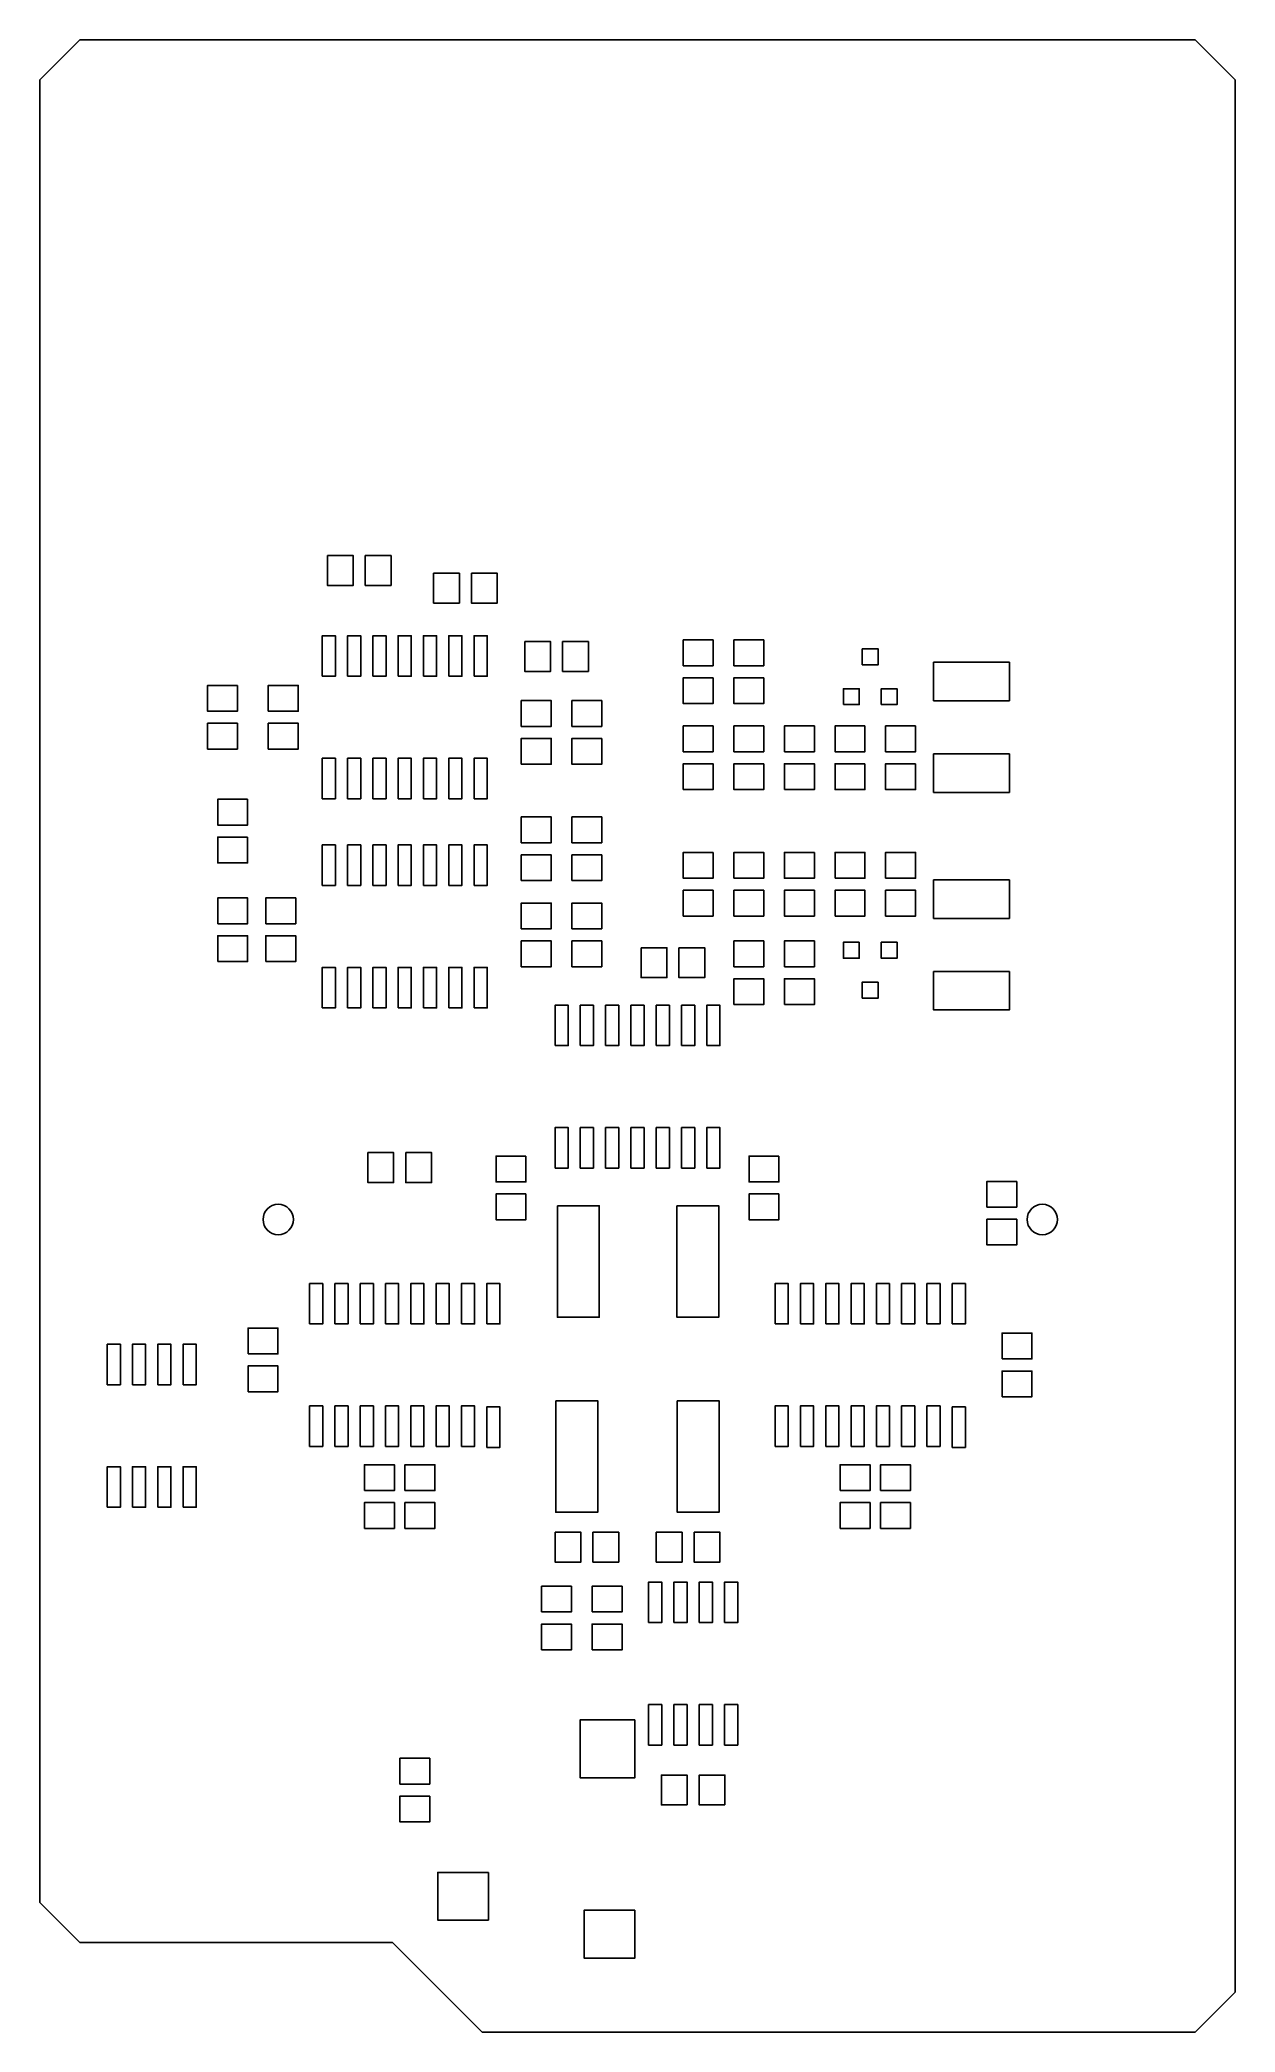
# Model space of a CAD drawing. Extents: x 48.2 to 108.2, y 157.2 to 257.2.
import ezdxf

# ---------------------------------------------------------------- set-up
doc = ezdxf.new("R2010")
doc.units = 0
doc.layers.add('Layer_1', color=7, linetype='CONTINUOUS')

msp = doc.modelspace()

# ---------------------------------------------------------------- linework, layer by layer
at = {"layer": 'Layer_1', "color": 7}
for points in [[(48.215963, 255.232619), (50.214941, 257.231597)], [(50.214941, 257.231597), (106.214259, 257.231597)], [(106.214259, 257.231597), (108.215776, 255.232619)], [(48.215963, 163.731761), (48.215963, 255.232619)], [(108.215776, 255.232619), (108.215776, 159.233426)], [(108.215776, 249.233146), (108.215776, 248.130787)], [(108.215776, 248.130787), (108.215776, 247.630407)], [(62.648227, 231.349026), (63.943626, 231.349026), (63.943626, 229.847887), (62.648227, 229.847887), (62.648227, 231.349026)], [(64.548145, 231.349026), (65.843544, 231.349026), (65.843544, 229.847887), (64.548145, 229.847887), (64.548145, 231.349026)], [(67.982221, 230.460027), (69.27762, 230.460027), (69.27762, 228.958888), (67.982221, 228.958888), (67.982221, 230.460027)], [(69.882139, 230.460027), (71.177538, 230.460027), (71.177538, 228.958888), (69.882139, 228.958888), (69.882139, 230.460027)], [(62.391687, 225.288592), (62.391687, 227.32059), (63.052087, 227.32059), (63.052087, 225.288592), (62.391687, 225.288592)], [(63.661686, 225.288592), (63.661686, 227.32059), (64.322085, 227.32059), (64.322085, 225.288592), (63.661686, 225.288592)], [(64.931685, 225.288592), (64.931685, 227.32059), (65.592084, 227.32059), (65.592084, 225.288592), (64.931685, 225.288592)], [(66.201683, 225.288592), (66.201683, 227.32059), (66.862082, 227.32059), (66.862082, 225.288592), (66.201683, 225.288592)], [(67.471682, 225.288592), (67.471682, 227.32059), (68.132081, 227.32059), (68.132081, 225.288592), (67.471682, 225.288592)], [(68.74168, 225.288592), (68.74168, 227.32059), (69.40208, 227.32059), (69.40208, 225.288592), (68.74168, 225.288592)], [(70.011679, 225.288592), (70.011679, 227.32059), (70.672078, 227.32059), (70.672078, 225.288592), (70.011679, 225.288592)], [(72.554216, 227.03103), (73.849615, 227.03103), (73.849615, 225.529892), (72.554216, 225.529892), (72.554216, 227.03103)], [(74.454134, 227.03103), (75.749533, 227.03103), (75.749533, 225.529892), (74.454134, 225.529892), (74.454134, 227.03103)], [(82.013166, 227.11485), (82.013166, 225.819452), (80.512027, 225.819452), (80.512027, 227.11485), (82.013166, 227.11485)], [(84.553163, 227.11485), (84.553163, 225.819452), (83.052024, 225.819452), (83.052024, 227.11485), (84.553163, 227.11485)], [(89.498537, 225.862632), (89.498537, 226.662731), (90.298636, 226.662731), (90.298636, 225.862632), (89.498537, 225.862632)], [(82.013166, 225.214932), (82.013166, 223.919534), (80.512027, 223.919534), (80.512027, 225.214932), (82.013166, 225.214932)], [(84.553163, 225.214932), (84.553163, 223.919534), (83.052024, 223.919534), (83.052024, 225.214932), (84.553163, 225.214932)], [(93.074853, 224.059234), (93.074853, 225.989631), (96.884849, 225.989631), (96.884849, 224.059234), (93.074853, 224.059234)], [(58.137192, 224.828853), (58.137192, 223.533454), (56.636054, 223.533454), (56.636054, 224.828853), (58.137192, 224.828853)], [(59.68405, 223.533454), (59.68405, 224.828853), (61.185189, 224.828853), (61.185189, 223.533454), (59.68405, 223.533454)], [(72.384036, 222.771455), (72.384036, 224.066854), (73.885175, 224.066854), (73.885175, 222.771455), (72.384036, 222.771455)], [(76.425172, 224.066854), (76.425172, 222.771455), (74.924033, 222.771455), (74.924033, 224.066854), (76.425172, 224.066854)], [(88.548578, 223.863654), (88.548578, 224.663753), (89.348677, 224.663753), (89.348677, 223.863654), (88.548578, 223.863654)], [(90.448496, 223.863654), (90.448496, 224.663753), (91.248595, 224.663753), (91.248595, 223.863654), (90.448496, 223.863654)], [(58.137192, 222.928935), (58.137192, 221.633536), (56.636054, 221.633536), (56.636054, 222.928935), (58.137192, 222.928935)], [(59.68405, 221.633536), (59.68405, 222.928935), (61.185189, 222.928935), (61.185189, 221.633536), (59.68405, 221.633536)], [(72.384036, 220.871537), (72.384036, 222.166936), (73.885175, 222.166936), (73.885175, 220.871537), (72.384036, 220.871537)], [(76.425172, 222.166936), (76.425172, 220.871537), (74.924033, 220.871537), (74.924033, 222.166936), (76.425172, 222.166936)], [(80.512027, 221.501456), (80.512027, 222.796855), (82.013166, 222.796855), (82.013166, 221.501456), (80.512027, 221.501456)], [(84.553163, 222.796855), (84.553163, 221.501456), (83.052024, 221.501456), (83.052024, 222.796855), (84.553163, 222.796855)], [(85.592022, 221.501456), (85.592022, 222.796855), (87.09316, 222.796855), (87.09316, 221.501456), (85.592022, 221.501456)], [(89.633157, 222.796855), (89.633157, 221.501456), (88.132019, 221.501456), (88.132019, 222.796855), (89.633157, 222.796855)], [(92.173154, 222.796855), (92.173154, 221.501456), (90.672016, 221.501456), (90.672016, 222.796855), (92.173154, 222.796855)], [(62.391687, 219.141799), (62.391687, 221.173797), (63.052087, 221.173797), (63.052087, 219.141799), (62.391687, 219.141799)], [(63.661686, 219.141799), (63.661686, 221.173797), (64.322085, 221.173797), (64.322085, 219.141799), (63.661686, 219.141799)], [(64.931685, 219.141799), (64.931685, 221.173797), (65.592084, 221.173797), (65.592084, 219.141799), (64.931685, 219.141799)], [(66.201683, 219.141799), (66.201683, 221.173797), (66.862082, 221.173797), (66.862082, 219.141799), (66.201683, 219.141799)], [(67.471682, 219.141799), (67.471682, 221.173797), (68.132081, 221.173797), (68.132081, 219.141799), (67.471682, 219.141799)], [(68.74168, 219.141799), (68.74168, 221.173797), (69.40208, 221.173797), (69.40208, 219.141799), (68.74168, 219.141799)], [(70.011679, 219.141799), (70.011679, 221.173797), (70.672078, 221.173797), (70.672078, 219.141799), (70.011679, 219.141799)], [(93.074853, 219.459299), (93.074853, 221.389697), (96.884849, 221.389697), (96.884849, 219.459299), (93.074853, 219.459299)], [(80.512027, 219.601539), (80.512027, 220.896937), (82.013166, 220.896937), (82.013166, 219.601539), (80.512027, 219.601539)], [(84.553163, 220.896937), (84.553163, 219.601539), (83.052024, 219.601539), (83.052024, 220.896937), (84.553163, 220.896937)], [(85.592022, 219.601539), (85.592022, 220.896937), (87.09316, 220.896937), (87.09316, 219.601539), (85.592022, 219.601539)], [(89.633157, 220.896937), (89.633157, 219.601539), (88.132019, 219.601539), (88.132019, 220.896937), (89.633157, 220.896937)], [(92.173154, 220.896937), (92.173154, 219.601539), (90.672016, 219.601539), (90.672016, 220.896937), (92.173154, 220.896937)], [(58.645192, 219.113859), (58.645192, 217.818461), (57.144053, 217.818461), (57.144053, 219.113859), (58.645192, 219.113859)], [(72.384036, 216.929462), (72.384036, 218.22486), (73.885175, 218.22486), (73.885175, 216.929462), (72.384036, 216.929462)], [(74.924033, 216.929462), (74.924033, 218.22486), (76.425172, 218.22486), (76.425172, 216.929462), (74.924033, 216.929462)], [(58.645192, 217.213941), (58.645192, 215.918543), (57.144053, 215.918543), (57.144053, 217.213941), (58.645192, 217.213941)], [(62.391687, 214.790784), (62.391687, 216.822782), (63.052087, 216.822782), (63.052087, 214.790784), (62.391687, 214.790784)], [(63.661686, 214.790784), (63.661686, 216.822782), (64.322085, 216.822782), (64.322085, 214.790784), (63.661686, 214.790784)], [(64.931685, 214.790784), (64.931685, 216.822782), (65.592084, 216.822782), (65.592084, 214.790784), (64.931685, 214.790784)], [(66.201683, 214.790784), (66.201683, 216.822782), (66.862082, 216.822782), (66.862082, 214.790784), (66.201683, 214.790784)], [(67.471682, 214.790784), (67.471682, 216.822782), (68.132081, 216.822782), (68.132081, 214.790784), (67.471682, 214.790784)], [(68.74168, 214.790784), (68.74168, 216.822782), (69.40208, 216.822782), (69.40208, 214.790784), (68.74168, 214.790784)], [(70.011679, 214.790784), (70.011679, 216.822782), (70.672078, 216.822782), (70.672078, 214.790784), (70.011679, 214.790784)], [(72.384036, 215.029544), (72.384036, 216.324942), (73.885175, 216.324942), (73.885175, 215.029544), (72.384036, 215.029544)], [(74.924033, 215.029544), (74.924033, 216.324942), (76.425172, 216.324942), (76.425172, 215.029544), (74.924033, 215.029544)], [(82.013166, 216.446862), (82.013166, 215.151464), (80.512027, 215.151464), (80.512027, 216.446862), (82.013166, 216.446862)], [(83.052024, 215.151464), (83.052024, 216.446862), (84.553163, 216.446862), (84.553163, 215.151464), (83.052024, 215.151464)], [(87.09316, 216.446862), (87.09316, 215.151464), (85.592022, 215.151464), (85.592022, 216.446862), (87.09316, 216.446862)], [(88.132019, 215.151464), (88.132019, 216.446862), (89.633157, 216.446862), (89.633157, 215.151464), (88.132019, 215.151464)], [(90.672016, 215.151464), (90.672016, 216.446862), (92.173154, 216.446862), (92.173154, 215.151464), (90.672016, 215.151464)], [(96.884849, 215.067644), (96.884849, 213.137246), (93.074853, 213.137246), (93.074853, 215.067644), (96.884849, 215.067644)], [(57.144053, 212.865466), (57.144053, 214.160865), (58.645192, 214.160865), (58.645192, 212.865466), (57.144053, 212.865466)], [(59.557051, 212.865466), (59.557051, 214.160865), (61.058189, 214.160865), (61.058189, 212.865466), (59.557051, 212.865466)], [(82.013166, 214.546944), (82.013166, 213.251546), (80.512027, 213.251546), (80.512027, 214.546944), (82.013166, 214.546944)], [(83.052024, 213.251546), (83.052024, 214.546944), (84.553163, 214.546944), (84.553163, 213.251546), (83.052024, 213.251546)], [(87.09316, 214.546944), (87.09316, 213.251546), (85.592022, 213.251546), (85.592022, 214.546944), (87.09316, 214.546944)], [(88.132019, 213.251546), (88.132019, 214.546944), (89.633157, 214.546944), (89.633157, 213.251546), (88.132019, 213.251546)], [(90.672016, 213.251546), (90.672016, 214.546944), (92.173154, 214.546944), (92.173154, 213.251546), (90.672016, 213.251546)], [(72.384036, 212.611466), (72.384036, 213.906865), (73.885175, 213.906865), (73.885175, 212.611466), (72.384036, 212.611466)], [(74.924033, 212.611466), (74.924033, 213.906865), (76.425172, 213.906865), (76.425172, 212.611466), (74.924033, 212.611466)], [(57.144053, 210.965548), (57.144053, 212.260947), (58.645192, 212.260947), (58.645192, 210.965548), (57.144053, 210.965548)], [(59.557051, 210.965548), (59.557051, 212.260947), (61.058189, 212.260947), (61.058189, 210.965548), (59.557051, 210.965548)], [(72.384036, 210.711548), (72.384036, 212.006947), (73.885175, 212.006947), (73.885175, 210.711548), (72.384036, 210.711548)], [(74.924033, 210.711548), (74.924033, 212.006947), (76.425172, 212.006947), (76.425172, 210.711548), (74.924033, 210.711548)], [(83.052024, 210.706468), (83.052024, 212.001867), (84.553163, 212.001867), (84.553163, 210.706468), (83.052024, 210.706468)], [(85.592022, 210.706468), (85.592022, 212.001867), (87.09316, 212.001867), (87.09316, 210.706468), (85.592022, 210.706468)], [(78.39621, 211.664047), (79.691608, 211.664047), (79.691608, 210.162909), (78.39621, 210.162909), (78.39621, 211.664047)], [(80.296127, 211.664047), (81.591526, 211.664047), (81.591526, 210.162909), (80.296127, 210.162909), (80.296127, 211.664047)], [(89.348677, 211.933287), (89.348677, 211.133188), (88.548578, 211.133188), (88.548578, 211.933287), (89.348677, 211.933287)], [(91.248595, 211.933287), (91.248595, 211.133188), (90.448496, 211.133188), (90.448496, 211.933287), (91.248595, 211.933287)], [(62.391687, 208.643991), (62.391687, 210.675989), (63.052087, 210.675989), (63.052087, 208.643991), (62.391687, 208.643991)], [(63.661686, 208.643991), (63.661686, 210.675989), (64.322085, 210.675989), (64.322085, 208.643991), (63.661686, 208.643991)], [(64.931685, 208.643991), (64.931685, 210.675989), (65.592084, 210.675989), (65.592084, 208.643991), (64.931685, 208.643991)], [(66.201683, 208.643991), (66.201683, 210.675989), (66.862082, 210.675989), (66.862082, 208.643991), (66.201683, 208.643991)], [(67.471682, 208.643991), (67.471682, 210.675989), (68.132081, 210.675989), (68.132081, 208.643991), (67.471682, 208.643991)], [(68.74168, 208.643991), (68.74168, 210.675989), (69.40208, 210.675989), (69.40208, 208.643991), (68.74168, 208.643991)], [(70.011679, 208.643991), (70.011679, 210.675989), (70.672078, 210.675989), (70.672078, 208.643991), (70.011679, 208.643991)], [(83.052024, 208.806551), (83.052024, 210.101949), (84.553163, 210.101949), (84.553163, 208.806551), (83.052024, 208.806551)], [(85.592022, 208.806551), (85.592022, 210.101949), (87.09316, 210.101949), (87.09316, 208.806551), (85.592022, 208.806551)], [(96.884849, 210.467709), (96.884849, 208.537311), (93.074853, 208.537311), (93.074853, 210.467709), (96.884849, 210.467709)], [(90.298636, 209.934309), (90.298636, 209.13421), (89.498537, 209.13421), (89.498537, 209.934309), (90.298636, 209.934309)], [(74.075674, 206.746613), (74.075674, 208.778611), (74.736074, 208.778611), (74.736074, 206.746613), (74.075674, 206.746613)], [(75.345673, 206.746613), (75.345673, 208.778611), (76.006072, 208.778611), (76.006072, 206.746613), (75.345673, 206.746613)], [(76.615672, 206.746613), (76.615672, 208.778611), (77.276071, 208.778611), (77.276071, 206.746613), (76.615672, 206.746613)], [(77.88567, 206.746613), (77.88567, 208.778611), (78.546069, 208.778611), (78.546069, 206.746613), (77.88567, 206.746613)], [(79.155669, 206.746613), (79.155669, 208.778611), (79.816068, 208.778611), (79.816068, 206.746613), (79.155669, 206.746613)], [(80.425667, 206.746613), (80.425667, 208.778611), (81.086067, 208.778611), (81.086067, 206.746613), (80.425667, 206.746613)], [(81.695666, 206.746613), (81.695666, 208.778611), (82.356065, 208.778611), (82.356065, 206.746613), (81.695666, 206.746613)], [(74.075674, 200.59982), (74.075674, 202.631817), (74.736074, 202.631817), (74.736074, 200.59982), (74.075674, 200.59982)], [(75.345673, 200.59982), (75.345673, 202.631817), (76.006072, 202.631817), (76.006072, 200.59982), (75.345673, 200.59982)], [(76.615672, 200.59982), (76.615672, 202.631817), (77.276071, 202.631817), (77.276071, 200.59982), (76.615672, 200.59982)], [(77.88567, 200.59982), (77.88567, 202.631817), (78.546069, 202.631817), (78.546069, 200.59982), (77.88567, 200.59982)], [(79.155669, 200.59982), (79.155669, 202.631817), (79.816068, 202.631817), (79.816068, 200.59982), (79.155669, 200.59982)], [(80.425667, 200.59982), (80.425667, 202.631817), (81.086067, 202.631817), (81.086067, 200.59982), (80.425667, 200.59982)], [(81.695666, 200.59982), (81.695666, 202.631817), (82.356065, 202.631817), (82.356065, 200.59982), (81.695666, 200.59982)], [(64.680225, 201.377059), (65.975623, 201.377059), (65.975623, 199.875921), (64.680225, 199.875921), (64.680225, 201.377059)], [(66.580143, 201.377059), (67.875541, 201.377059), (67.875541, 199.875921), (66.580143, 199.875921), (66.580143, 201.377059)], [(72.615176, 201.206879), (72.615176, 199.91148), (71.114038, 199.91148), (71.114038, 201.206879), (72.615176, 201.206879)], [(85.315162, 201.206879), (85.315162, 199.91148), (83.814024, 199.91148), (83.814024, 201.206879), (85.315162, 201.206879)], [(72.615176, 199.306961), (72.615176, 198.011563), (71.114038, 198.011563), (71.114038, 199.306961), (72.615176, 199.306961)], [(85.315162, 199.306961), (85.315162, 198.011563), (83.814024, 198.011563), (83.814024, 199.306961), (85.315162, 199.306961)], [(97.253149, 199.93688), (97.253149, 198.641482), (95.75201, 198.641482), (95.75201, 199.93688), (97.253149, 199.93688)], [(60.944143, 198.020958), (60.944143, 198.020958)], [(74.192514, 198.715142), (76.293092, 198.715142), (76.293092, 193.114448), (74.192514, 193.114448), (74.192514, 198.715142)], [(80.191988, 198.715142), (82.292565, 198.715142), (82.292565, 193.114448), (80.191988, 193.114448), (80.191988, 198.715142)], [(97.253149, 198.036963), (97.253149, 196.741564), (95.75201, 196.741564), (95.75201, 198.036963), (97.253149, 198.036963)], [(99.298105, 198.020958), (99.298105, 198.020958)], [(61.756688, 192.776628), (61.756688, 194.808626), (62.417087, 194.808626), (62.417087, 192.776628), (61.756688, 192.776628)], [(63.026687, 192.776628), (63.026687, 194.808626), (63.687086, 194.808626), (63.687086, 192.776628), (63.026687, 192.776628)], [(64.296685, 192.776628), (64.296685, 194.808626), (64.957085, 194.808626), (64.957085, 192.776628), (64.296685, 192.776628)], [(65.566684, 192.776628), (65.566684, 194.808626), (66.227083, 194.808626), (66.227083, 192.776628), (65.566684, 192.776628)], [(66.836682, 192.776628), (66.836682, 194.808626), (67.497082, 194.808626), (67.497082, 192.776628), (66.836682, 192.776628)], [(68.106681, 192.776628), (68.106681, 194.808626), (68.76708, 194.808626), (68.76708, 192.776628), (68.106681, 192.776628)], [(69.37668, 192.776628), (69.37668, 194.808626), (70.037079, 194.808626), (70.037079, 192.776628), (69.37668, 192.776628)], [(70.646678, 192.776628), (70.646678, 194.808626), (71.307077, 194.808626), (71.307077, 192.776628), (70.646678, 192.776628)], [(85.124662, 192.776628), (85.124662, 194.808626), (85.785061, 194.808626), (85.785061, 192.776628), (85.124662, 192.776628)], [(86.394661, 192.776628), (86.394661, 194.808626), (87.05506, 194.808626), (87.05506, 192.776628), (86.394661, 192.776628)], [(87.664659, 192.776628), (87.664659, 194.808626), (88.325059, 194.808626), (88.325059, 192.776628), (87.664659, 192.776628)], [(88.934658, 192.776628), (88.934658, 194.808626), (89.595057, 194.808626), (89.595057, 192.776628), (88.934658, 192.776628)], [(90.204656, 192.776628), (90.204656, 194.808626), (90.865056, 194.808626), (90.865056, 192.776628), (90.204656, 192.776628)], [(91.474655, 192.776628), (91.474655, 194.808626), (92.135054, 194.808626), (92.135054, 192.776628), (91.474655, 192.776628)], [(92.744654, 192.776628), (92.744654, 194.808626), (93.405053, 194.808626), (93.405053, 192.776628), (92.744654, 192.776628)], [(94.014652, 192.776628), (94.014652, 194.808626), (94.675051, 194.808626), (94.675051, 192.776628), (94.014652, 192.776628)], [(58.668051, 191.27549), (58.668051, 192.570889), (60.16919, 192.570889), (60.16919, 191.27549), (58.668051, 191.27549)], [(96.514009, 191.02149), (96.514009, 192.316889), (98.015148, 192.316889), (98.015148, 191.02149), (96.514009, 191.02149)], [(51.596699, 189.728632), (51.596699, 191.76063), (52.257099, 191.76063), (52.257099, 189.728632), (51.596699, 189.728632)], [(52.866698, 189.728632), (52.866698, 191.76063), (53.527097, 191.76063), (53.527097, 189.728632), (52.866698, 189.728632)], [(54.136697, 189.728632), (54.136697, 191.76063), (54.797096, 191.76063), (54.797096, 189.728632), (54.136697, 189.728632)], [(55.406695, 189.728632), (55.406695, 191.76063), (56.067094, 191.76063), (56.067094, 189.728632), (55.406695, 189.728632)], [(58.668051, 189.375572), (58.668051, 190.670971), (60.16919, 190.670971), (60.16919, 189.375572), (58.668051, 189.375572)], [(96.514009, 189.121572), (96.514009, 190.416971), (98.015148, 190.416971), (98.015148, 189.121572), (96.514009, 189.121572)], [(61.756688, 186.629835), (61.756688, 188.661833), (62.417087, 188.661833), (62.417087, 186.629835), (61.756688, 186.629835)], [(63.026687, 186.629835), (63.026687, 188.661833), (63.687086, 188.661833), (63.687086, 186.629835), (63.026687, 186.629835)], [(64.296685, 186.629835), (64.296685, 188.661833), (64.957085, 188.661833), (64.957085, 186.629835), (64.296685, 186.629835)], [(65.566684, 186.629835), (65.566684, 188.661833), (66.227083, 188.661833), (66.227083, 186.629835), (65.566684, 186.629835)], [(66.836682, 186.629835), (66.836682, 188.661833), (67.497082, 188.661833), (67.497082, 186.629835), (66.836682, 186.629835)], [(68.106681, 186.629835), (68.106681, 188.661833), (68.76708, 188.661833), (68.76708, 186.629835), (68.106681, 186.629835)], [(69.37668, 186.629835), (69.37668, 188.661833), (70.037079, 188.661833), (70.037079, 186.629835), (69.37668, 186.629835)], [(70.646678, 186.579035), (70.646678, 188.611033), (71.307077, 188.611033), (71.307077, 186.579035), (70.646678, 186.579035)], [(74.116314, 188.925993), (76.216892, 188.925993), (76.216892, 183.325299), (74.116314, 183.325299), (74.116314, 188.925993)], [(80.212308, 188.925993), (82.312885, 188.925993), (82.312885, 183.325299), (80.212308, 183.325299), (80.212308, 188.925993)], [(85.124662, 186.629835), (85.124662, 188.661833), (85.785061, 188.661833), (85.785061, 186.629835), (85.124662, 186.629835)], [(86.394661, 186.629835), (86.394661, 188.661833), (87.05506, 188.661833), (87.05506, 186.629835), (86.394661, 186.629835)], [(87.664659, 186.629835), (87.664659, 188.661833), (88.325059, 188.661833), (88.325059, 186.629835), (87.664659, 186.629835)], [(88.934658, 186.629835), (88.934658, 188.661833), (89.595057, 188.661833), (89.595057, 186.629835), (88.934658, 186.629835)], [(90.204656, 186.629835), (90.204656, 188.661833), (90.865056, 188.661833), (90.865056, 186.629835), (90.204656, 186.629835)], [(91.474655, 186.629835), (91.474655, 188.661833), (92.135054, 188.661833), (92.135054, 186.629835), (91.474655, 186.629835)], [(92.744654, 186.629835), (92.744654, 188.661833), (93.405053, 188.661833), (93.405053, 186.629835), (92.744654, 186.629835)], [(94.014652, 186.579035), (94.014652, 188.611033), (94.675051, 188.611033), (94.675051, 186.579035), (94.014652, 186.579035)], [(51.596699, 183.581839), (51.596699, 185.613836), (52.257099, 185.613836), (52.257099, 183.581839), (51.596699, 183.581839)], [(52.866698, 183.581839), (52.866698, 185.613836), (53.527097, 185.613836), (53.527097, 183.581839), (52.866698, 183.581839)], [(54.136697, 183.581839), (54.136697, 185.613836), (54.797096, 185.613836), (54.797096, 183.581839), (54.136697, 183.581839)], [(55.406695, 183.581839), (55.406695, 185.613836), (56.067094, 185.613836), (56.067094, 183.581839), (55.406695, 183.581839)], [(64.510045, 184.417498), (64.510045, 185.712896), (66.011183, 185.712896), (66.011183, 184.417498), (64.510045, 184.417498)], [(66.542043, 184.417498), (66.542043, 185.712896), (68.043181, 185.712896), (68.043181, 184.417498), (66.542043, 184.417498)], [(88.386018, 184.417498), (88.386018, 185.712896), (89.887157, 185.712896), (89.887157, 184.417498), (88.386018, 184.417498)], [(90.418016, 184.417498), (90.418016, 185.712896), (91.919155, 185.712896), (91.919155, 184.417498), (90.418016, 184.417498)], [(64.510045, 182.51758), (64.510045, 183.812978), (66.011183, 183.812978), (66.011183, 182.51758), (64.510045, 182.51758)], [(66.542043, 182.51758), (66.542043, 183.812978), (68.043181, 183.812978), (68.043181, 182.51758), (66.542043, 182.51758)], [(88.386018, 182.51758), (88.386018, 183.812978), (89.887157, 183.812978), (89.887157, 182.51758), (88.386018, 182.51758)], [(90.418016, 182.51758), (90.418016, 183.812978), (91.919155, 183.812978), (91.919155, 182.51758), (90.418016, 182.51758)], [(74.078214, 182.32708), (75.373613, 182.32708), (75.373613, 180.825942), (74.078214, 180.825942), (74.078214, 182.32708)], [(75.978132, 182.32708), (77.273531, 182.32708), (77.273531, 180.825942), (75.978132, 180.825942), (75.978132, 182.32708)], [(79.158209, 182.32708), (80.453607, 182.32708), (80.453607, 180.825942), (79.158209, 180.825942), (79.158209, 182.32708)], [(81.058127, 182.32708), (82.353525, 182.32708), (82.353525, 180.825942), (81.058127, 180.825942), (81.058127, 182.32708)], [(73.400035, 178.321504), (73.400035, 179.616903), (74.901173, 179.616903), (74.901173, 178.321504), (73.400035, 178.321504)], [(75.940032, 178.321504), (75.940032, 179.616903), (77.441171, 179.616903), (77.441171, 178.321504), (75.940032, 178.321504)], [(78.774669, 177.790645), (78.774669, 179.822643), (79.435068, 179.822643), (79.435068, 177.790645), (78.774669, 177.790645)], [(80.044668, 177.790645), (80.044668, 179.822643), (80.705067, 179.822643), (80.705067, 177.790645), (80.044668, 177.790645)], [(81.314666, 177.790645), (81.314666, 179.822643), (81.975066, 179.822643), (81.975066, 177.790645), (81.314666, 177.790645)], [(82.584665, 177.790645), (82.584665, 179.822643), (83.245064, 179.822643), (83.245064, 177.790645), (82.584665, 177.790645)], [(73.400035, 176.421587), (73.400035, 177.716985), (74.901173, 177.716985), (74.901173, 176.421587), (73.400035, 176.421587)], [(75.940032, 176.421587), (75.940032, 177.716985), (77.441171, 177.716985), (77.441171, 176.421587), (75.940032, 176.421587)], [(78.774669, 171.643852), (78.774669, 173.67585), (79.435068, 173.67585), (79.435068, 171.643852), (78.774669, 171.643852)], [(80.044668, 171.643852), (80.044668, 173.67585), (80.705067, 173.67585), (80.705067, 171.643852), (80.044668, 171.643852)], [(81.314666, 171.643852), (81.314666, 173.67585), (81.975066, 173.67585), (81.975066, 171.643852), (81.314666, 171.643852)], [(82.584665, 171.643852), (82.584665, 173.67585), (83.245064, 173.67585), (83.245064, 171.643852), (82.584665, 171.643852)], [(78.08379, 172.90115), (78.08379, 170.003014), (75.335513, 170.003014), (75.335513, 172.90115), (78.08379, 172.90115)], [(67.789181, 170.980913), (67.789181, 169.685514), (66.288043, 169.685514), (66.288043, 170.980913), (67.789181, 170.980913)], [(80.707607, 168.633955), (79.412208, 168.633955), (79.412208, 170.135094), (80.707607, 170.135094), (80.707607, 168.633955)], [(82.607525, 168.633955), (81.312126, 168.633955), (81.312126, 170.135094), (82.607525, 170.135094), (82.607525, 168.633955)], [(67.789181, 169.080995), (67.789181, 167.785596), (66.288043, 167.785596), (66.288043, 169.080995), (67.789181, 169.080995)], [(70.735578, 165.253219), (70.735578, 162.852922), (68.185421, 162.852922), (68.185421, 165.253219), (70.735578, 165.253219)], [(50.214941, 161.732783), (48.215963, 163.731761)], [(78.08379, 163.353301), (78.08379, 160.953004), (75.533633, 160.953004), (75.533633, 163.353301), (78.08379, 163.353301)], [(65.914663, 161.732783), (50.214941, 161.732783)], [(70.415538, 157.231908), (65.914663, 161.732783)], [(108.215776, 159.233426), (106.214259, 157.231908)], [(106.214259, 157.231908), (70.415538, 157.231908)]]:
    msp.add_lwpolyline(points, dxfattribs=at)
for points in [[(59.420145, 198.020958), (59.420145, 198.4418), (59.761302, 198.782957), (60.182144, 198.782957)], [(60.182144, 197.258959), (59.761302, 197.258959), (59.420145, 197.600119), (59.420145, 198.020958)], [(60.182144, 198.782957), (60.602983, 198.782957), (60.944143, 198.4418), (60.944143, 198.020958)], [(60.944143, 198.020958), (60.944143, 197.600119), (60.602983, 197.258959), (60.182144, 197.258959)], [(97.774107, 198.020958), (97.774107, 198.4418), (98.115264, 198.782957), (98.536106, 198.782957)], [(98.536106, 197.258959), (98.115264, 197.258959), (97.774107, 197.600119), (97.774107, 198.020958)], [(98.536106, 198.782957), (98.956946, 198.782957), (99.298105, 198.4418), (99.298105, 198.020958)], [(99.298105, 198.020958), (99.298105, 197.600119), (98.956946, 197.258959), (98.536106, 197.258959)]]:
    msp.add_open_spline(points, degree=3, dxfattribs=at)

doc.saveas('drawing.dxf')
